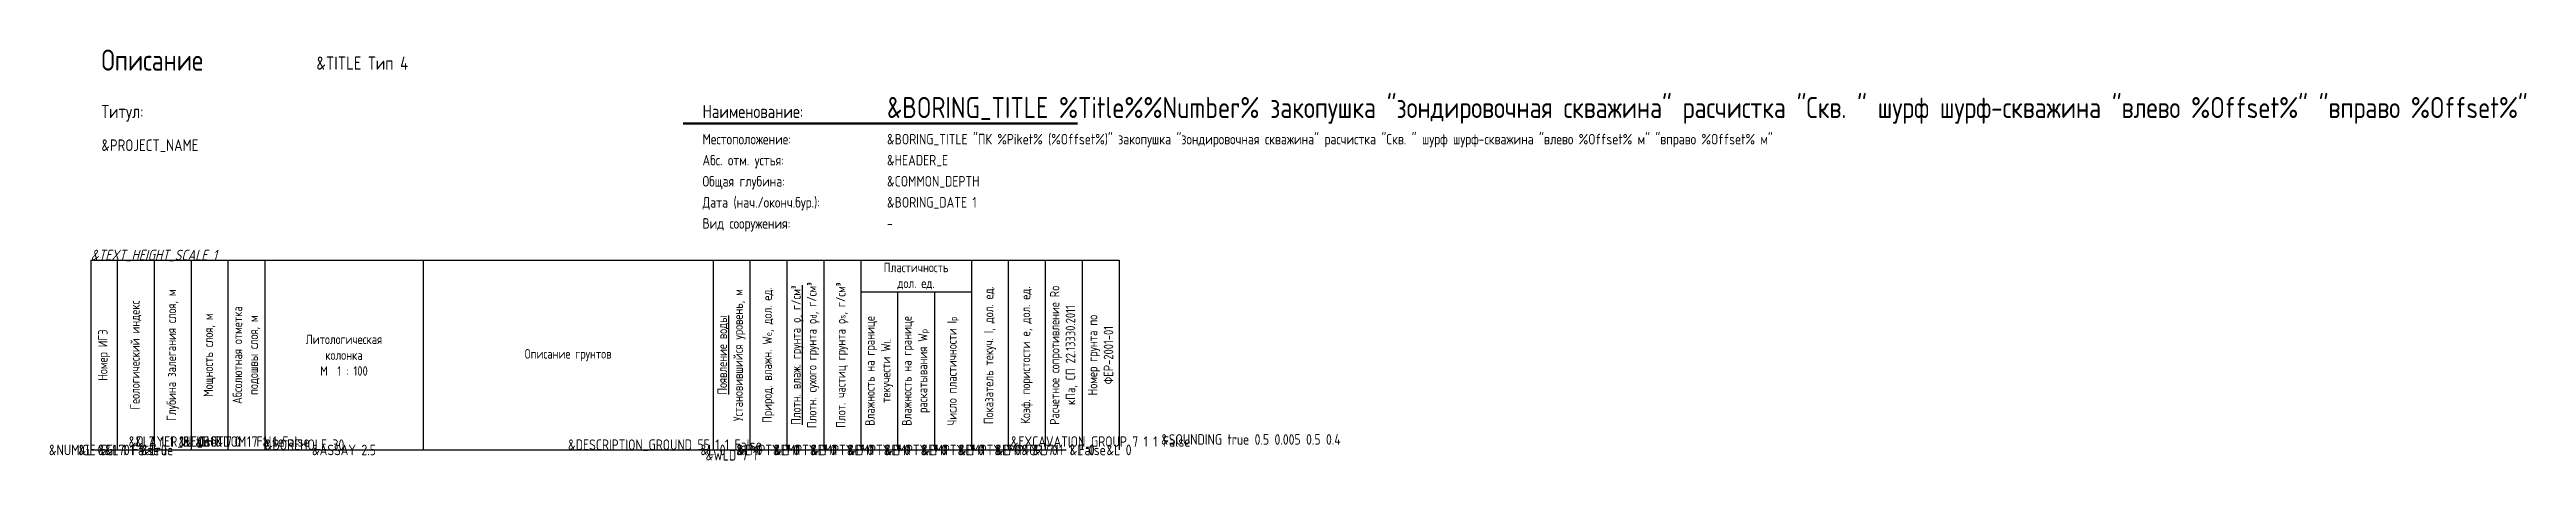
# Model space of a CAD drawing. Extents: x -8 to 462, y -38 to 40.
import ezdxf
from ezdxf.enums import TextEntityAlignment as Align

# ---------------------------------------------------------------- set-up
doc = ezdxf.new("R2010")
doc.units = 0
doc.layers.add('Коммуникации', color=7, linetype='Continuous')
doc.styles.add('SPDS.shx', font='SPDS.shx', dxfattribs={"height": 2})
doc.styles.get("Standard").update_dxf_attribs({"font": 'SPDS.shx', "height": 2})

msp = doc.modelspace()

# ---------------------------------------------------------------- linework, layer by layer
at = {"lineweight": 50}
msp.add_line((112.32, 26), (187.12, 26), dxfattribs=at)
for p, q in [((0, 0), (195, 0)), ((0, 0), (0, -36)), ((5, 0), (5, -36)), ((12, 0), (12, -36)), ((19, 0), (19, -36)), ((26, 0), (26, -36)), ((33, 0), (33, -36)), ((63, 0), (63, -36)), ((118, 0), (118, -36)), ((125, 0), (125, -36)), ((132, 0), (132, -36)), ((139, 0), (139, -36)), ((146, 0), (146, -36)), ((167, 0), (167, -36)), ((174, 0), (174, -36)), ((181, 0), (181, -36)), ((188, 0), (188, -36)), ((195, 0), (195, -36)), ((146, -6), (167, -6)), ((153, -6), (153, -36)), ((160, -6), (160, -36)), ((0, -36), (185, -36))]:
    msp.add_line(p, q)

# ---------------------------------------------------------------- texts
at = {"style": 'SPDS.shx'}
for s, height, p in [('Описание', 4, (2, 36)), ('Титул:', 2.5, (2, 27)), ('Наименование:', 2.5, (116, 27)), ('Местоположение:', 2, (116, 22)), ('Абс. отм. устья:', 2, (116, 18)), ('Общая глубина:', 2, (116, 14)), ('Дата (нач./оконч.бур.):', 2, (116, 10)), ('Вид сооружения:', 2, (116, 6)), ('-', 2, (151, 6)), ('&BOREHOLE 30', 2, (33, -36)), ('&DESCRIPTION_GROUND 55 1 1 False', 2, (90.5, -36))]:
    msp.add_text(s, height=height, dxfattribs=at).set_placement(p)
for s, height, p in [('&BORING_TITLE %Title%%Number% закопушка "зондировочная скважина" расчистка "Скв. " шурф шурф-скважина "влево %Offset%" "вправо %Offset%"', 4, (151, 27)), ('&BORING_TITLE "ПК %Piket% (%Offset%)" закопушка "зондировочная скважина" расчистка "Скв. " шурф шурф-скважина "влево %Offset% м" "вправо %Offset% м"', 2, (151, 22)), ('&PROJECT_NAME', 2.2, (2, 20.75)), ('&HEADER_E', 2, (151, 18)), ('&COMMON_DEPTH', 2, (151, 14)), ('&BORING_DATE 1', 2, (151, 10)), ('&SOUNDING true 0.5 0.005 0.5 0.4', 2, (203, -35))]:
    msp.add_text(s, height=height).set_placement(p)
at = {"oblique": 15}
msp.add_text('&TEXT_HEIGHT_SCALE 1', height=2, dxfattribs=at).set_placement((0, 0))
for s, p in [('&NUMIGE 5 1 1 False', (2.5, -36)), ('&L 0', (0, -36)), ('&G 7 1 1 True', (8.5, -36)), ('&L 0', (5, -36)), ('&L 0', (12, -36)), ('&ASSAY 2.5', (48, -36)), ('&L 0', (118, -36)), ('&EMPTY 7 1', (128.5, -36)), ('&L 0', (125, -36)), ('&EMPTY 7 1', (135.5, -36)), ('&L 0', (132, -36)), ('&EMPTY 7 1', (142.5, -36)), ('&L 0', (139, -36)), ('&EMPTY 7 1', (149.5, -36)), ('&L 0', (146, -36)), ('&EMPTY 7 1', (156.5, -36)), ('&L 0', (153, -36)), ('&EMPTY 7 1', (163.5, -36)), ('&L 0', (160, -36)), ('&EMPTY 7 1', (170.5, -36)), ('&L 0', (167, -36)), ('&EMPTY 7 1', (177.5, -36)), ('&L 0', (174, -36)), ('&CR 7 1 1 False', (184.5, -36)), ('&L 0', (181, -36)), ('&L 0', (188, -36)), ('&L 0', (195, -36))]:
    msp.add_text(s, height=2).set_placement(p, align=Align.MIDDLE_CENTER)
for s, p in [('&D 7 1 1 1 False', (15.5, -36)), ('&LAYER_HEIGHT 7 1 1 False', (22.5, -36)), ('&L 0', (19, -36)), ('&E_BOTTOM 7 1 1 False', (29.5, -36)), ('&L 0', (26, -36)), ('&EXCAVATION_GROUP 7 1 1 False', (191.5, -36))]:
    msp.add_text(s, height=2).set_placement(p, align=Align.BOTTOM_CENTER)
msp.add_text('&WLD 7 1', height=2).set_placement((121.5, -36), align=Align.TOP_CENTER)
at = {"char_height": 1.8, "attachment_point": 5, "rotation": 90, "style": 'SPDS.shx'}
for s, insert in [('\\LПлотн. влаж. грунта ρ, г/см³\\P\\lПлотн. сухого грунта ρ{\\H0.7x;d}, г/см³', (135.5, -18)), ('Плот. частиц грунта ρ{\\H0.7x;s}, г/см³', (142.5, -18)), ('Геологический индекс', (8.5, -18)), ('Глубина залегания слоя, м', (15.5, -18)), ('Абсолютная отметка\\Pподошвы слоя, м', (29.5, -18)), ('\\LПоявление воды\\P\\lУстановившийся уровень, м', (121.5, -18)), ('Природ. влажн. W{\\H0.7x;e}, дол. ед.', (128.5, -18)), ('Показатель текуч. I, дол. ед.', (170.5, -18)), ('Коэф. пористости e, дол. ед.', (177.5, -18)), ('Расчетное сопротивление Ro\\PкПа, СП 22.13330.2011', (184.5, -18)), ('Номер ИГЭ', (2.5, -18)), ('Мощность слоя, м', (22.5, -18)), ('Влажность на границе\\Pтекучести W{\\H0.7x;L}', (149.5, -21)), ('Влажность на границе\\Pраскатывания W{\\H0.7x;p}', (156.5, -21)), ('Число пластичности I{\\H0.7x;p}', (163.5, -21)), ('Номер грунта по\\PФЕР-2001-01', (191.5, -18))]:
    msp.add_mtext(s, dxfattribs=dict(at, insert=insert))
at = {"char_height": 1.8, "attachment_point": 5, "style": 'SPDS.shx'}
for s, insert in [('Пластичность\\Pдол. ед.', (156.5, -3)), ('Литологическая\\Pколонка\\PМ  1 : 100', (48, -18)), ('Описание грунтов', (90.5, -18))]:
    msp.add_mtext(s, dxfattribs=dict(at, insert=insert))
at = {"layer": 'Коммуникации'}
msp.add_text('&TITLE Тип 4', height=2.5, dxfattribs=at).set_placement((42.77, 36.18))

doc.saveas('drawing.dxf')
